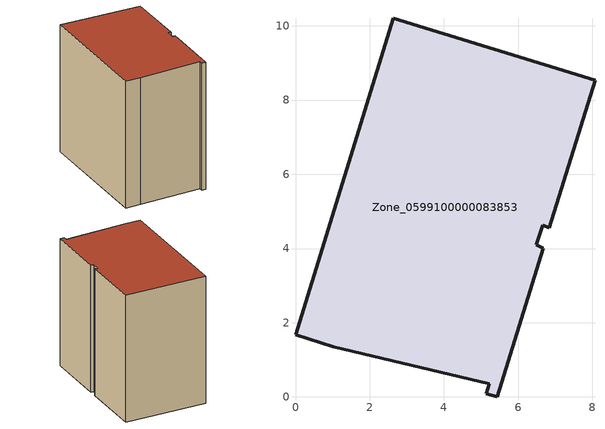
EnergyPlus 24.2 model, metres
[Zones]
Zone_0599100000083853
 floor ground (C_G): 5.14,0.09 5.23,0.35 1.02,1.36 0,1.67 2.63,10.21 8.07,8.54 6.84,4.56 6.67,4.62 6.49,4.1 6.67,4.01 5.43,0 z0
 wall outside (C_F): 2.63,10.21 0,1.67 1.02,1.36 5.23,0.35 5.14,0.09 5.43,0 6.67,4.01 6.49,4.1 6.67,4.62 6.84,4.56 8.07,8.54 2.63,10.21 z0:8.9
 roof outside (C_R): 5.23,0.35 5.14,0.09 5.43,0 6.67,4.01 6.49,4.1 6.67,4.62 6.84,4.56 8.07,8.54 2.63,10.21 0,1.67 1.02,1.36 z8.9
[BUILDING]
Pand.0599100000083853: North Axis=0; Terrain=City; Loads Convergence Tolerance Value=0.04; Temperature Convergence Tolerance Value=0.4; Solar Distribution=FullExterior; Maximum Number of Warmup Days=25; Minimum Number of Warmup Days=1
[Site:Location]
Rotterdam.The.Hague.AP_ZH_NLD Design_Conditions: Latitude=51.96; Longitude=4.45; Time Zone=1; Elevation=-4.5
[SITE:GROUNDTEMPERATURE:BUILDINGSURFACE]
18, 18, 18, 18, 18, 18, 18, 18, 18, 18, 18, 18
[MATERIAL] Thermal Absorptance=0.9; Solar Absorptance=0.7; Visible Absorptance=0.7
Name | Roughness | Thickness | Conductivity | Density | Specific Heat
G.TC.1975-1991 | MediumSmooth | 0.15 | 0.288461 | 540 | 1210
F.TC.1975-1991 | Rough | 0.3 | 0.230769 | 1920 | 840
R.TC.1975-1991 | MediumRough | 0.2 | 0.153846 | 1500 | 1000
[CONSTRUCTION]
C_G: G.TC.1975-1991
C_F: F.TC.1975-1991
C_R: R.TC.1975-1991
[ZONE]
Zone_0599100000083853: Type=1; Multiplier=1; Ceiling Height=Autocalculate; Volume=Autocalculate; Floor Area=autocalculate; Part of Total Floor Area=Yes
[ZONEINFILTRATION:DESIGNFLOWRATE]
Infil_Zone_0599100000083853: Zone or ZoneList or Space or SpaceList=Zone_0599100000083853; Schedule=AlwaysOn; Design Flow Rate Calculation Method=Flow/Area; Flow Rate per Floor Area=0.003; Constant Term Coefficient=1; Temperature Term Coefficient=0; Velocity Term Coefficient=0; Velocity Squared Term Coefficient=0
[HVACTEMPLATE:ZONE:IDEALLOADSAIRSYSTEM]
Zone_0599100000083853: Maximum Heating Supply Air Temperature=50; Minimum Cooling Supply Air Temperature=13; Maximum Heating Supply Air Humidity Ratio=0.0156; Minimum Cooling Supply Air Humidity Ratio=0.0077; Heating Limit=NoLimit; Cooling Limit=NoLimit; Dehumidification Control Type=ConstantSensibleHeatRatio; Cooling Sensible Heat Ratio=0.7; Dehumidification Setpoint=60; Humidification Control Type=None; Humidification Setpoint=30; Outdoor Air Method=None; Outdoor Air Flow Rate per Person=0.00944; Outdoor Air Flow Rate per Zone Floor Area=0; Outdoor Air Flow Rate per Zone=0; Demand Controlled Ventilation Type=None; Outdoor Air Economizer Type=NoEconomizer; Heat Recovery Type=None; Sensible Heat Recovery Effectiveness=0.7; Latent Heat Recovery Effectiveness=0.65
[ZONECONTROL:THERMOSTAT]
ThermostatControl_Zone_0599100000083853: Zone or ZoneList=Zone_0599100000083853; Control Type Schedule=DualSetpointControlType; Control 1=Thermostat_Zone_0599100000083853; Temperature Difference Between Cutout And Setpoint=0
[THERMOSTATSETPOINT:DUALSETPOINT]
Thermostat_Zone_0599100000083853: Heating Setpoint Temperature Schedule=HeatingSetpoint_Zone_0599100000083853; Cooling Setpoint Temperature Schedule=CoolingSetpoint_Zone_0599100000083853
[SCHEDULE:COMPACT]
HeatingSetpoint_Zone_0599100000083853: Through: 12/31, For: AllDays, Until: 24:00, 21
CoolingSetpoint_Zone_0599100000083853: Through: 12/31, For: AllDays, Until: 24:00, 24
DualSetpointControlType: Through: 12/31, For: AllDays, Until: 24:00, 4
AlwaysOn: Through: 12/31, For: AllDays, Until: 24:00, 1
